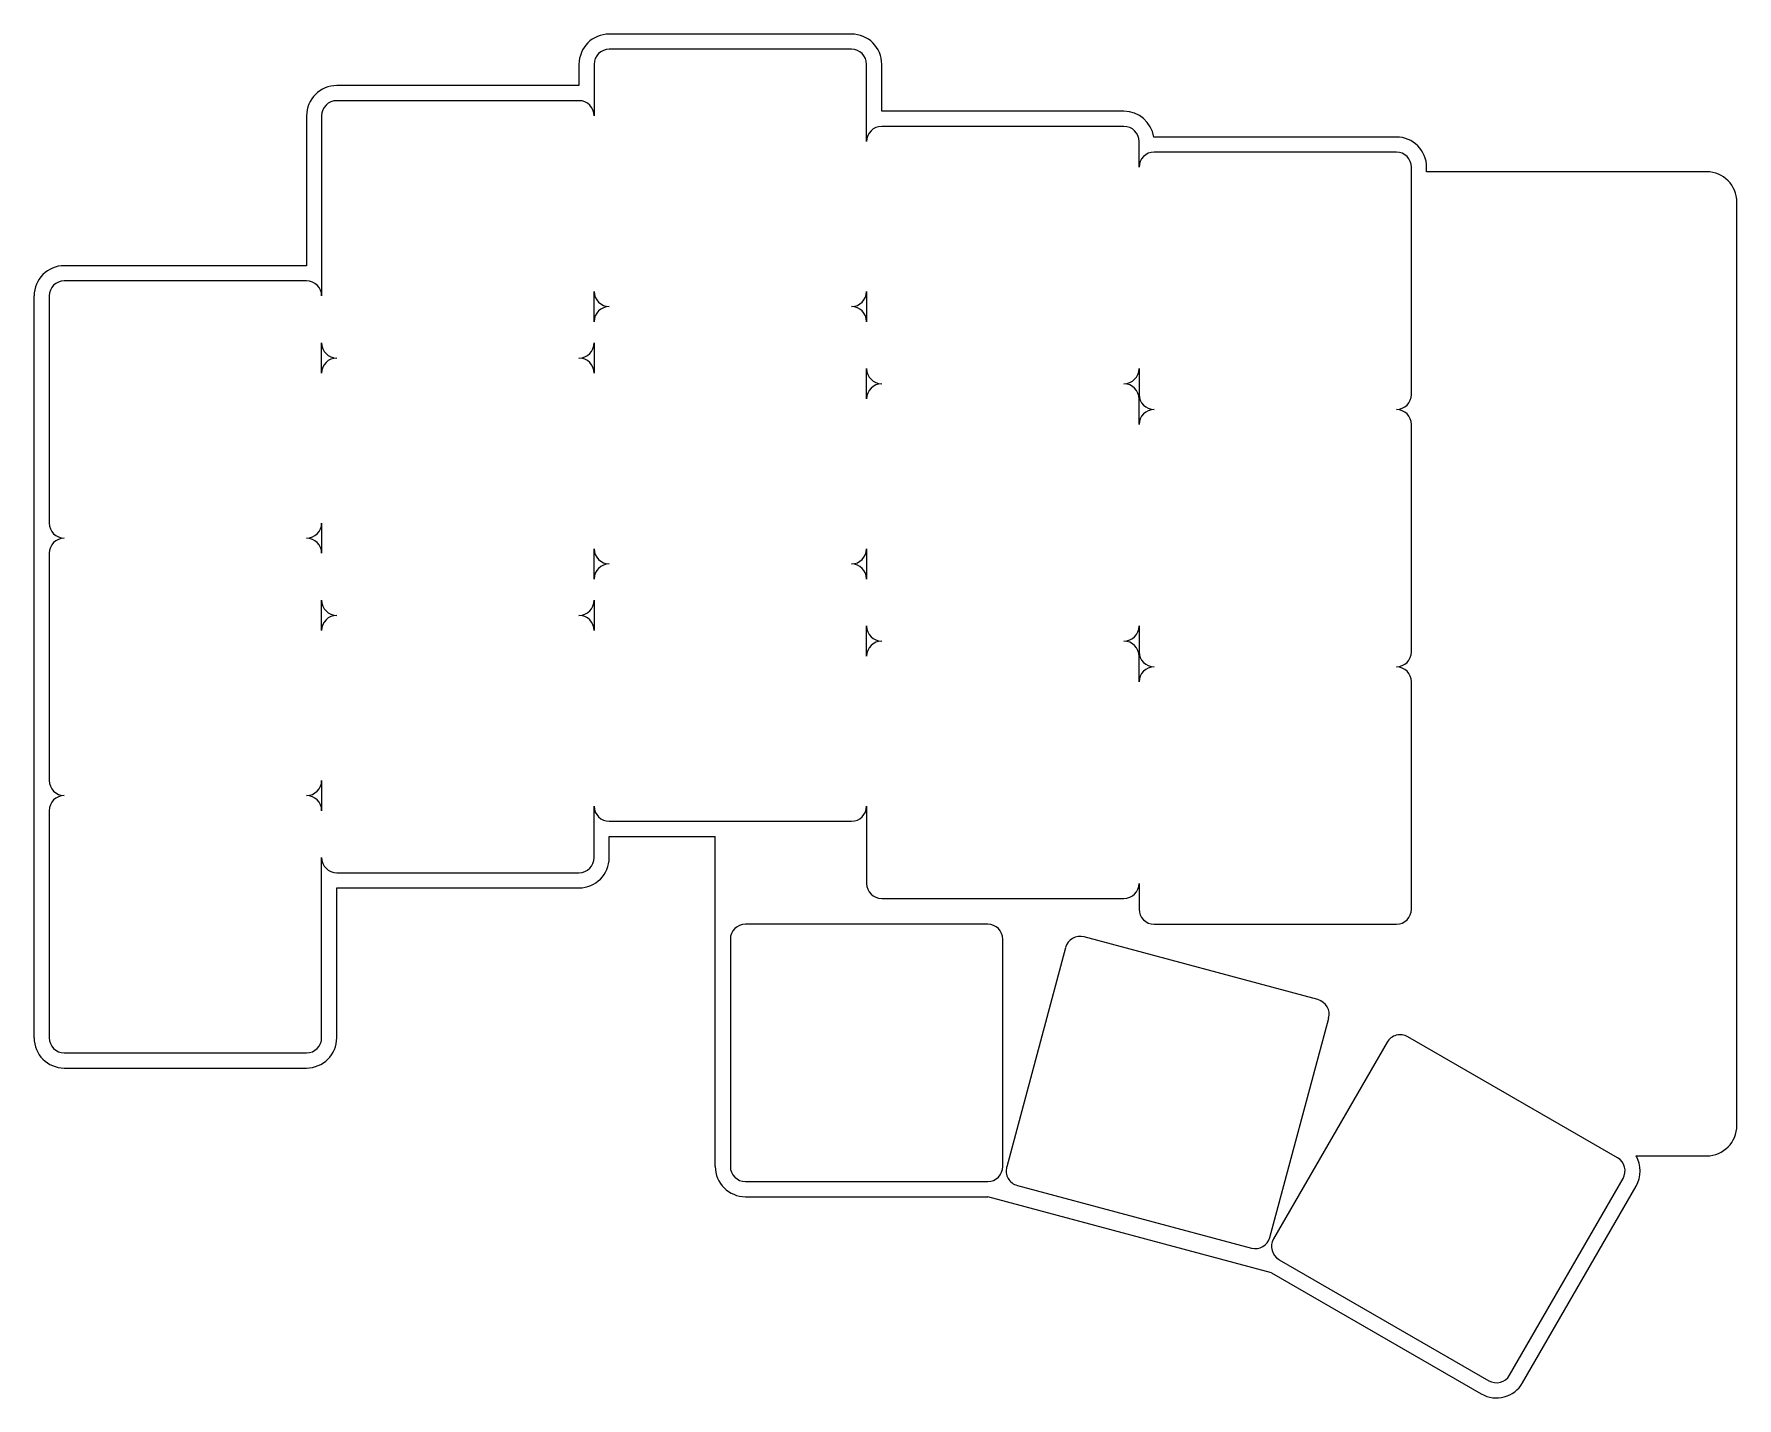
# Model space of a CAD drawing. Header units: millimetres. Extents: x -10 to 102, y -31 to 59.
import ezdxf

# ---------------------------------------------------------------- set-up
doc = ezdxf.new("R2010")
doc.units = ezdxf.units.MM

msp = doc.modelspace()

# ---------------------------------------------------------------- linework, layer by layer
for p, q in [((44, 58.8), (28, 58.8)), ((44, 57.8), (28, 57.8)), ((26, 56.8), (26, 55.4)), ((27, 56.8), (27, 53.4)), ((45, 51.7), (45, 56.8)), ((46, 53.7), (46, 56.8)), ((26, 55.4), (10, 55.4)), ((26, 54.4), (10, 54.4)), ((8, 53.4), (8, 43.5)), ((9, 53.4), (9, 41.5)), ((62, 53.7), (46, 53.7)), ((62, 52.7), (46, 52.7)), ((80, 52), (64, 52)), ((63, 50), (63, 51.7)), ((80, 51), (64, 51)), ((81, 35), (81, 50)), ((82, 49.7), (82, 50)), ((100.5, 49.7), (82, 49.7)), ((102.5, -13.3), (102.5, 47.7)), ((8, 43.5), (-8, 43.5)), ((8, 42.5), (-8, 42.5)), ((27, 39.8), (27, 41.8)), ((45, 41.8), (45, 39.8)), ((-10, -7.5), (-10, 41.5)), ((-9, 41.5), (-9, 26.5)), ((9, 36.4), (9, 38.4)), ((27, 38.4), (27, 36.4)), ((45, 34.7), (45, 36.7)), ((63, 36.7), (63, 35)), ((63, 33), (63, 34.7)), ((81, 18), (81, 33)), ((9, 26.5), (9, 24.5)), ((27, 22.8), (27, 24.8)), ((45, 24.8), (45, 22.8)), ((-9, 24.5), (-9, 9.5)), ((9, 19.4), (9, 21.4)), ((27, 21.4), (27, 19.4)), ((45, 17.7), (45, 19.7)), ((63, 19.7), (63, 18)), ((63, 16), (63, 17.7)), ((81, 1), (81, 16)), ((9, 9.5), (9, 7.5)), ((-9, 7.5), (-9, -7.5)), ((27, 4.4), (27, 7.8)), ((28, 6.8), (44, 6.8)), ((45, 7.8), (45, 2.7)), ((28, 4.4), (28, 5.8)), ((28, 5.8), (35, 5.8)), ((35, -16), (35, 5.8)), ((9, -7.5), (9, 4.4)), ((10, 3.4), (26, 3.4)), ((10, -7.5), (10, 2.4)), ((10, 2.4), (26, 2.4)), ((63, 2.7), (63, 1)), ((46, 1.7), (62, 1.7)), ((53, 0), (37, 0)), ((64, 0), (80, 0)), ((36, -1), (36, -16)), ((54, -16), (54, -1)), ((74.82, -4.98), (59.37, -0.84)), ((58.14, -1.55), (54.26, -16.03)), ((71.65, -20.69), (75.53, -6.2)), ((79.39, -7.8), (71.89, -20.79)), ((94.61, -15.44), (80.75, -7.44)), ((-8, -8.5), (8, -8.5)), ((-8, -9.5), (8, -9.5)), ((95.84, -15.3), (100.5, -15.3)), ((87.48, -29.79), (94.98, -16.8)), ((37, -17), (53, -17)), ((37, -18), (53, -18)), ((71.75, -23.02), (53, -18)), ((54.97, -17.26), (70.42, -21.4)), ((88.34, -30.29), (95.84, -17.3)), ((72.25, -22.16), (86.11, -30.16)), ((71.75, -23.02), (85.61, -31.02))]:
    msp.add_line(p, q)
for centre, radius, start, end in [((28, 56.8), 2, 90, 180), ((44, 56.8), 2, 0, 90), ((28, 56.8), 1, 90, 180), ((44, 56.8), 1, 0, 90), ((10, 53.4), 2, 90, 180), ((10, 53.4), 1, 90, 180), ((26, 53.4), 1, 0, 90), ((62, 51.7), 2, 8.6232, 90), ((46, 51.7), 1, 90, 180), ((62, 51.7), 1, 0, 90), ((64, 50), 2, 90, 90.6477), ((80, 50), 2, 0, 90), ((64, 50), 1, 90, 180), ((80, 50), 1, 0, 90), ((100.5, 47.7), 2, 0, 90), ((-8, 41.5), 2, 90, 180), ((-8, 41.5), 1, 90, 180), ((8, 41.5), 1, 0, 90), ((28, 41.8), 1, 180, 270), ((44, 41.8), 1, 270, 360), ((28, 39.8), 1, 90, 180), ((44, 39.8), 1, 0, 90), ((10, 38.4), 1, 180, 270), ((26, 38.4), 1, 270, 360), ((10, 36.4), 1, 90, 180), ((26, 36.4), 1, 0, 90), ((46, 36.7), 1, 180, 270), ((62, 36.7), 1, 270, 360), ((46, 34.7), 1, 90, 180), ((62, 34.7), 1, 0, 90), ((64, 35), 1, 180, 270), ((80, 35), 1, 270, 360), ((64, 33), 1, 90, 180), ((80, 33), 1, 0, 90), ((-8, 26.5), 1, 180, 270), ((8, 26.5), 1, 270, 360), ((-8, 24.5), 1, 90, 180), ((8, 24.5), 1, 0, 90), ((28, 24.8), 1, 180, 270), ((44, 24.8), 1, 270, 360), ((28, 22.8), 1, 90, 180), ((44, 22.8), 1, 0, 90), ((10, 21.4), 1, 180, 270), ((26, 21.4), 1, 270, 360), ((10, 19.4), 1, 90, 180), ((26, 19.4), 1, 0, 90), ((46, 19.7), 1, 180, 270), ((62, 19.7), 1, 270, 360), ((46, 17.7), 1, 90, 180), ((62, 17.7), 1, 0, 90), ((64, 18), 1, 180, 270), ((80, 18), 1, 270, 360), ((64, 16), 1, 90, 180), ((80, 16), 1, 0, 90), ((-8, 9.5), 1, 180, 270), ((8, 9.5), 1, 270, 360), ((-8, 7.5), 1, 90, 180), ((8, 7.5), 1, 0, 90), ((28, 7.8), 1, 180, 270), ((44, 7.8), 1, 270, 360), ((10, 4.4), 1, 180, 270), ((26, 4.4), 2, 270, 360), ((26, 4.4), 1, 270, 360), ((46, 2.7), 1, 180, 270), ((62, 2.7), 1, 270, 360), ((37, -1), 1, 90, 180), ((53, -1), 1, 0, 90), ((64, 1), 1, 180, 270), ((80, 1), 1, 270, 360), ((59.11, -1.8), 1, 75, 165), ((74.56, -5.95), 1, 345, 75), ((-8, -7.5), 2, 180, 270), ((-8, -7.5), 1, 180, 270), ((8, -7.5), 2, 270, 360), ((8, -7.5), 1, 270, 360), ((80.25, -8.3), 1, 60, 150), ((100.5, -13.3), 2, 270, 360), ((94.11, -16.3), 1, 330, 60), ((94.11, -16.3), 2, 330, 390.0773), ((37, -16), 2, 180, 270), ((37, -16), 1, 180, 270), ((53, -16), 1, 270, 360), ((55.22, -16.29), 1, 165, 255), ((70.68, -20.43), 1, 255, 345), ((72.75, -21.29), 1, 150, 240), ((86.61, -29.29), 2, 240, 330), ((86.61, -29.29), 1, 240, 330)]:
    msp.add_arc(centre, radius, start, end)

doc.saveas('drawing.dxf')
